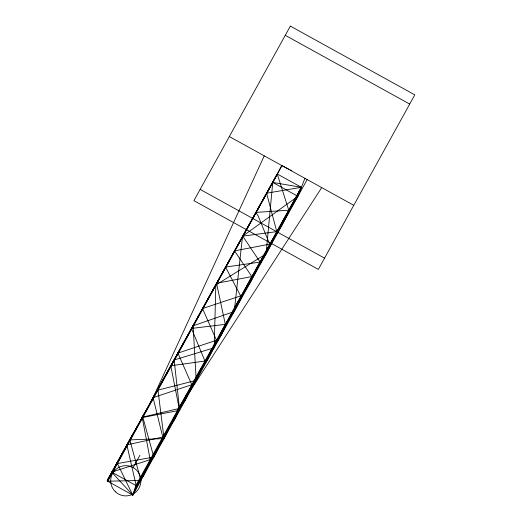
<?xml version="1.0" encoding="UTF-8"?>
<svg xmlns="http://www.w3.org/2000/svg" width="522" height="522" viewBox="0 0 522 522"><rect width="100%" height="100%" fill="white"/><g stroke="black" fill="none" stroke-linecap="round" stroke-linejoin="round"><path stroke-width="0.78" d="M242.462 236.968L234.234 311.53L225.315 324.351L207.541 359.847L199.535 370.783L184.873 400.863L178.792 409.222L164.038 438.571L158.179 446.519L143.426 475.875L136.301 486.119L132.797 495.117L107.649 481.225L107.206 480.586L277.247 173.97L301.403 187.313L281.978 225.112L267.675 248.348L250.149 282.728L236.871 303.543L220.884 335.685L210.699 351.476L196.207 380.355L189.375 390.058L177.278 410.879L321.709 187.6M146.232 410.299L142.18 417.235L150.179 459.68L111.701 472.136L132.797 495.117L135.857 485.48L301.403 187.313L272.752 182.419L150.212 402.769M304.907 178.315L297.892 196.311L283.329 220.023L266.063 253.92L252.022 276.68M241.014 296.6L225.55 267.075L260.1 262.064L242.737 236.127L276.79 231.631L266.572 193.192L301.403 187.313L136.301 486.119L126.839 444.868L162.753 437.038L153.063 397.633L264.249 155.85M189.375 390.058L174.452 419.721L168.737 427.414L153.814 457.076L148.098 464.776L132.797 495.117L117.404 463.575L153.814 457.076L142.897 417.43L179.666 410.292L174.159 359.997L214.209 347.763L215.814 284.973L266.063 253.92L272.752 182.419L281.743 165.513L288.927 169.193M269.815 244.479L258.181 215.958L255.897 212.421L288.751 210.209L277.247 173.97L234.548 250.873L251.839 276.575L234.234 311.53L193.133 325.826L196.207 380.355L157.99 390.123L164.038 438.571L129.802 439.902L140.92 480.416L107.649 481.225L136.947 427.029M116.439 463.96L131.955 435.655M107.649 481.225L282.069 165.552M133.025 467.712L139.883 455.301M132.797 495.117L307.21 179.451M243.069 235.879L297.892 196.311L272.752 182.419L107.206 480.586L234.548 250.873L270.031 244.087M153.063 397.633L191.796 384.721L177.898 353.12L216.486 340.259L202.536 308.535L240.655 295.915M142.18 417.235L179.177 408.445L170.772 365.746L204.937 361.054L191.483 328.442L225.315 324.351L216.552 283.283L251.839 276.575M290.363 169.924L291.798 170.661M285.266 35.307L409.705 104.067M229.328 136.555L353.766 205.309M200.128 189.388L324.573 258.149M111.701 472.136L135.857 485.48M290.356 26.1L193.91 200.65L318.348 269.404L414.794 94.86L290.356 26.1M115.375 491.731A15.118 15.118 0 0 0 140.496 484.344A15.118 15.118 0 0 0 121.535 466.283A15.118 15.118 0 0 0 115.375 491.731"/></g></svg>
